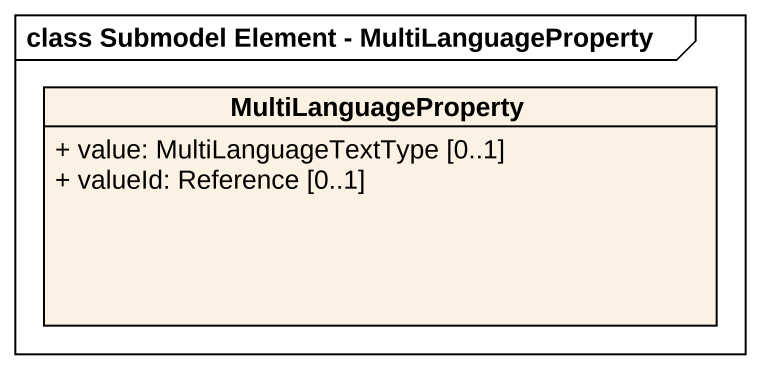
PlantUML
@startuml
mainframe class Submodel Element - MultiLanguageProperty
hide circle
hide empty members
skinparam classAttributeIconSize 0
class MultiLanguageProperty {
  + value: MultiLanguageTextType [0..1]
  + valueId: Reference [0..1]
}
@enduml
